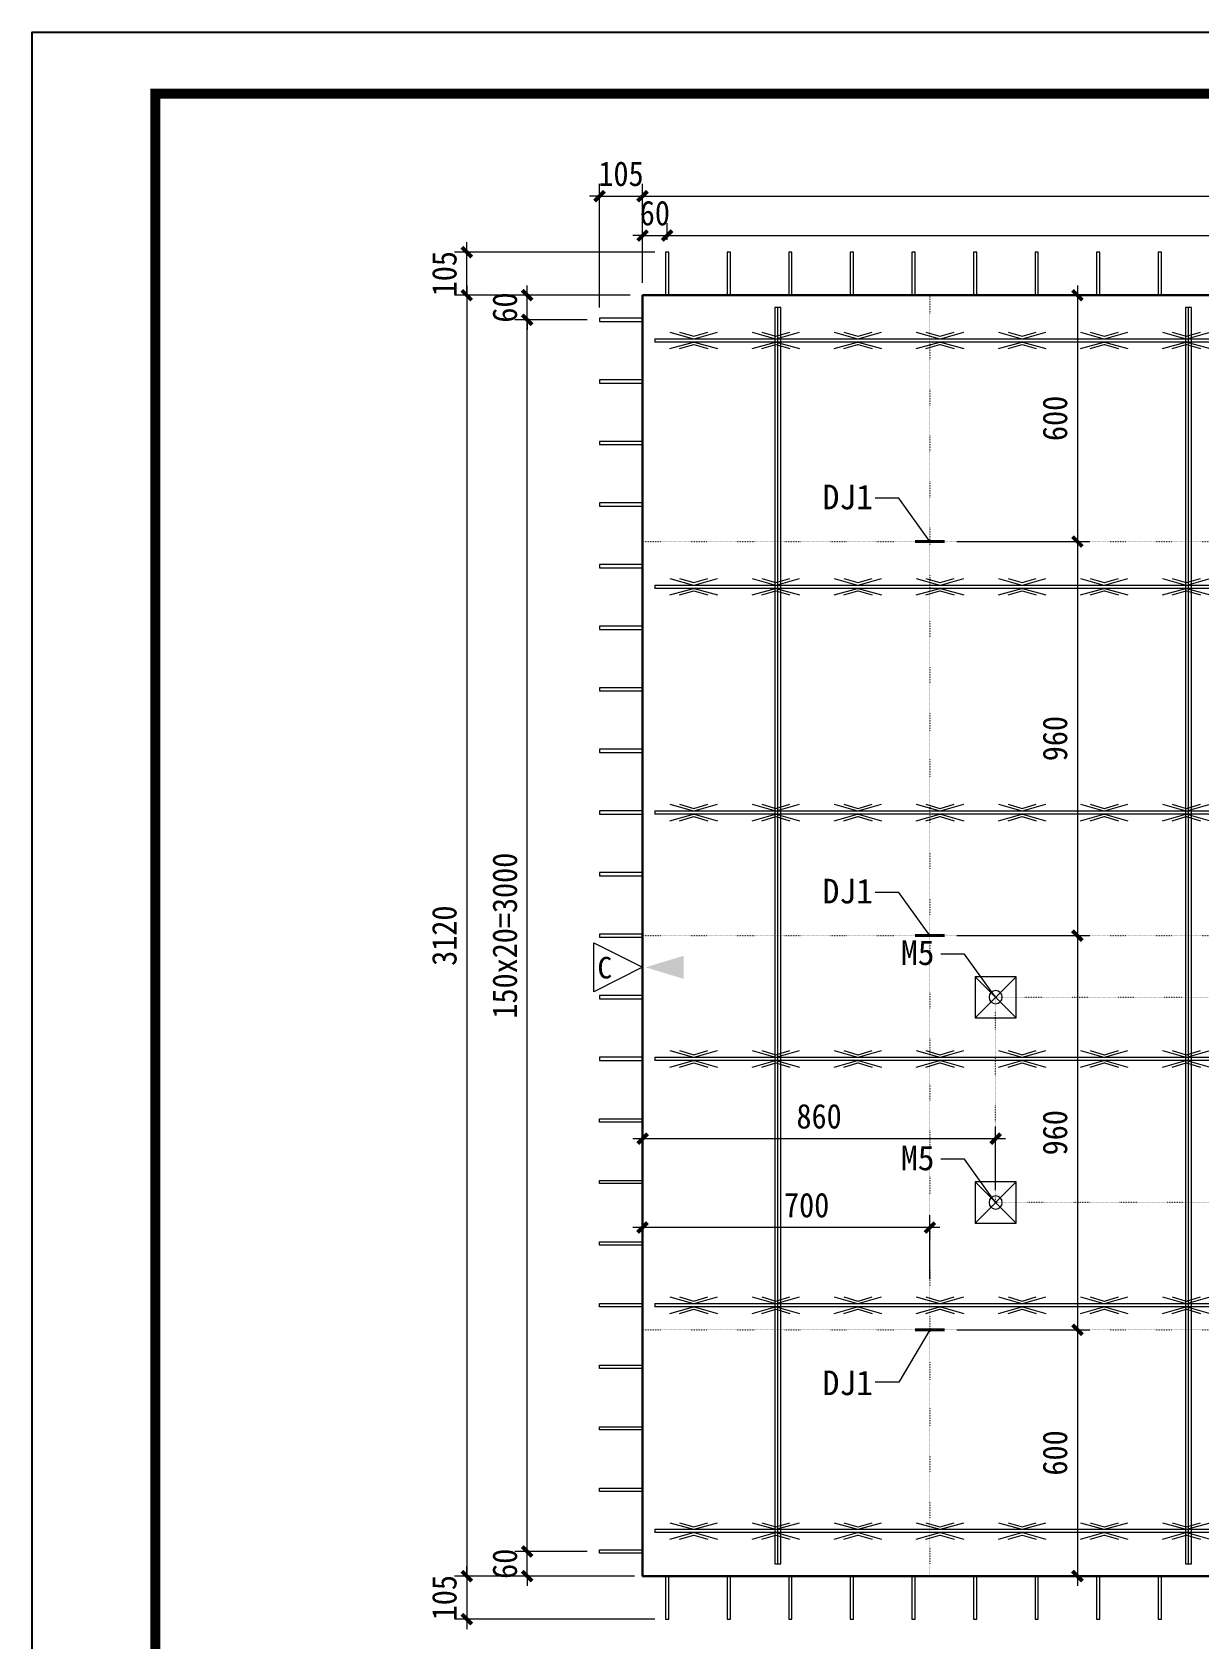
# Model space of a CAD drawing. Header units: millimetres. Extents: x 0 to 31486, y -384 to 8910.
# Drawn here: x 18886 to 21728, y 4612 to 8526 of the extents above; entities that cross this region are included whole.
import ezdxf
from ezdxf.enums import TextEntityAlignment as Align

# ---------------------------------------------------------------- set-up
doc = ezdxf.new("R2010")
doc.units = ezdxf.units.MM
doc.linetypes.add('DOT', pattern=[0.25, 0, -0.25])
for name, color, linetype in [('ERECTIONMARK', 8, 'Continuous'), ('图框2', 1, 'Continuous'), ('图框线', 7, 'Continuous'), ('桁架', 4, 'Continuous'), ('钢筋', 7, 'Continuous')]:
    doc.layers.add(name, color=color, linetype=linetype)
for name, color, linetype, lineweight in [('YG-标注', 151, 'Continuous', 15), ('YZ-文字', 4, 'Continuous', 13), ('YZ-符号', 96, 'Continuous', 9), ('墙板支撑', 7, 'Continuous', 15), ('轮廓线', 2, 'Continuous', 13)]:
    doc.layers.add(name, color=color, linetype=linetype, lineweight=lineweight)
doc.styles.add('YZ-样式 2', font='simhei.ttf', dxfattribs={"width": 0.9})
doc.styles.add('图签-黑体', font='simhei.ttf')
doc.styles.add('黑体', font='simhei.ttf')
doc.dimstyles.new('m_sc-10', dxfattribs={"dimtxt": 65, "dimasz": 30, "dimexe": 20, "dimexo": 30, "dimgap": 20, "dimtad": 1, "dimdec": 0, "dimzin": 1, "dimdsep": 46, "dimtxsty": '黑体', "dimblk": 'ARCHTICK', "dimcen": 250, "dimdle": 10, "dimclrd": 256, "dimclre": 256, "dimclrt": 7, "dimazin": 0, "dimtfac": 1, "dimtdec": 0, "dimtix": 1, "dimtmove": 2, "dimatfit": 2, "dimldrblk": 'ARCHTICK', "dimfxl": 1, "dimlwd": -1, "dimlwe": -1, "dimarcsym": 0})
doc.dimstyles.new('YZ-30', dxfattribs={"dimscale": 30, "dimtxt": 2, "dimasz": 0.8, "dimexe": 1, "dimexo": 1, "dimgap": 0.8, "dimtad": 1, "dimdec": 0, "dimzin": 1, "dimdsep": 46, "dimtxsty": 'YZ-样式 2', "dimblk": 'ARCHTICK', "dimcen": 250, "dimdle": 0.8, "dimclrd": 151, "dimclre": 151, "dimclrt": 7, "dimazin": 0, "dimtfac": 1, "dimtdec": 0, "dimtix": 1, "dimtmove": 2, "dimatfit": 2, "dimldrblk": 'ARCHTICK', "dimfxl": 1, "dimlwd": 9, "dimlwe": 9, "dimarcsym": 0})

# ---------------------------------------------------------------- blocks, each defined once
blk = doc.blocks.new('_ArchTick')
at = {"color": 0, "linetype": 'ByBlock', "const_width": 0.4}
blk.add_lwpolyline([(-0.5, -0.5), (0.5, 0.5)], dxfattribs=at)
blk = doc.blocks.new('*D215')
at = {"layer": 'Defpoints', "color": 0, "ltscale": 30, "transparency": 16777216}
for p in [(20373.1, 7885.3), (19944.9, 4765.3), (20383.1, 4765.3)]:
    blk.add_point(p, dxfattribs=at)
at = {"layer": 'YG-标注', "color": 151, "lineweight": 9, "ltscale": 30, "transparency": 16777216}
for p, q in [((19944.9, 7909.3), (19944.9, 4741.3)), ((20343.1, 7885.3), (19914.9, 7885.3)), ((20353.1, 4765.3), (19914.9, 4765.3))]:
    blk.add_line(p, q, dxfattribs=at)
at = {"layer": 'YG-标注', "color": 151, "lineweight": 9, "ltscale": 30, "transparency": 16777216, "xscale": 24, "yscale": 24, "zscale": 24}
for p, rotation in [((19944.9, 7885.3), 90), ((19944.9, 4765.3), 270)]:
    blk.add_blockref('_ArchTick', p, dxfattribs=dict(at, rotation=rotation))
at = {"layer": 'YG-标注', "color": 7, "lineweight": 9, "ltscale": 30, "transparency": 16777216, "insert": (19890.5, 6325.3), "char_height": 60, "attachment_point": 5, "rotation": 90, "style": 'YZ-样式 2'}
blk.add_mtext('3120', dxfattribs=at)
blk = doc.blocks.new('*D216')
at = {"layer": 'Defpoints', "color": 0, "ltscale": 30, "transparency": 16777216}
for p in [(20383.1, 4765.3), (19944.9, 4660.3), (20433.1, 4660.3)]:
    blk.add_point(p, dxfattribs=at)
at = {"layer": 'YG-标注', "color": 151, "lineweight": 9, "ltscale": 30, "transparency": 16777216}
for p, q in [((19944.9, 4765.3), (19944.9, 4789.3)), ((20353.1, 4765.3), (19914.9, 4765.3)), ((19944.9, 4765.3), (19944.9, 4660.3)), ((20403.1, 4660.3), (19914.9, 4660.3)), ((19944.9, 4660.3), (19944.9, 4636.3))]:
    blk.add_line(p, q, dxfattribs=at)
at = {"layer": 'YG-标注', "color": 151, "lineweight": 9, "ltscale": 30, "transparency": 16777216, "xscale": 24, "yscale": 24, "zscale": 24}
for p, rotation in [((19944.9, 4765.3), 270), ((19944.9, 4660.3), 90)]:
    blk.add_blockref('_ArchTick', p, dxfattribs=dict(at, rotation=rotation))
at = {"layer": 'YG-标注', "color": 7, "lineweight": 9, "ltscale": 30, "transparency": 16777216, "insert": (19890.5, 4712.8), "char_height": 60, "attachment_point": 5, "rotation": 90, "style": 'YZ-样式 2'}
blk.add_mtext('105', dxfattribs=at)
blk = doc.blocks.new('*D217')
at = {"layer": 'Defpoints', "color": 0, "ltscale": 30, "transparency": 16777216}
for p in [(20092.1, 7825.3), (20268.1, 7825.3), (20268.1, 4825.3)]:
    blk.add_point(p, dxfattribs=at)
at = {"layer": 'YG-标注', "color": 151, "lineweight": 9, "ltscale": 30, "transparency": 16777216}
for p, q in [((20092.1, 4801.3), (20092.1, 7849.3)), ((20238.1, 7825.3), (20062.1, 7825.3)), ((20238.1, 4825.3), (20062.1, 4825.3))]:
    blk.add_line(p, q, dxfattribs=at)
at = {"layer": 'YG-标注', "color": 151, "lineweight": 9, "ltscale": 30, "transparency": 16777216, "xscale": 24, "yscale": 24, "zscale": 24}
for p, rotation in [((20092.1, 7825.3), 90), ((20092.1, 4825.3), 270)]:
    blk.add_blockref('_ArchTick', p, dxfattribs=dict(at, rotation=rotation))
at = {"layer": 'YG-标注', "color": 7, "lineweight": 9, "ltscale": 30, "transparency": 16777216, "insert": (20037.8, 6325.3), "char_height": 60, "attachment_point": 5, "rotation": 90, "style": 'YZ-样式 2'}
blk.add_mtext('150x20=3000', dxfattribs=at)
blk = doc.blocks.new('*D218')
at = {"layer": 'Defpoints', "color": 0, "ltscale": 30, "transparency": 16777216}
for p in [(20092.1, 7885.3), (20373.1, 7885.3), (20268.1, 7825.3)]:
    blk.add_point(p, dxfattribs=at)
at = {"layer": 'YG-标注', "color": 151, "lineweight": 9, "ltscale": 30, "transparency": 16777216}
for p, q in [((20092.1, 7885.3), (20092.1, 7909.3)), ((20343.1, 7885.3), (20062.1, 7885.3)), ((20092.1, 7825.3), (20092.1, 7885.3)), ((20238.1, 7825.3), (20062.1, 7825.3)), ((20092.1, 7825.3), (20092.1, 7801.3))]:
    blk.add_line(p, q, dxfattribs=at)
at = {"layer": 'YG-标注', "color": 151, "lineweight": 9, "ltscale": 30, "transparency": 16777216, "xscale": 24, "yscale": 24, "zscale": 24}
for p, rotation in [((20092.1, 7885.3), 270), ((20092.1, 7825.3), 90)]:
    blk.add_blockref('_ArchTick', p, dxfattribs=dict(at, rotation=rotation))
at = {"layer": 'YG-标注', "color": 7, "lineweight": 9, "ltscale": 30, "transparency": 16777216, "insert": (20037.8, 7855.3), "char_height": 60, "attachment_point": 5, "rotation": 90, "style": 'YZ-样式 2'}
blk.add_mtext('60', dxfattribs=at)
blk = doc.blocks.new('*D219')
at = {"layer": 'Defpoints', "color": 0, "ltscale": 30, "transparency": 16777216}
for p in [(20092.1, 4825.3), (20268.1, 4825.3), (20373.1, 4765.3)]:
    blk.add_point(p, dxfattribs=at)
at = {"layer": 'YG-标注', "color": 151, "lineweight": 9, "ltscale": 30, "transparency": 16777216}
for p, q in [((20238.1, 4825.3), (20062.1, 4825.3)), ((20092.1, 4825.3), (20092.1, 4849.3)), ((20092.1, 4765.3), (20092.1, 4825.3)), ((20343.1, 4765.3), (20062.1, 4765.3)), ((20092.1, 4765.3), (20092.1, 4741.3))]:
    blk.add_line(p, q, dxfattribs=at)
at = {"layer": 'YG-标注', "color": 151, "lineweight": 9, "ltscale": 30, "transparency": 16777216, "xscale": 24, "yscale": 24, "zscale": 24}
for p, rotation in [((20092.1, 4825.3), 270), ((20092.1, 4765.3), 90)]:
    blk.add_blockref('_ArchTick', p, dxfattribs=dict(at, rotation=rotation))
at = {"layer": 'YG-标注', "color": 7, "lineweight": 9, "ltscale": 30, "transparency": 16777216, "insert": (20037.8, 4795.3), "char_height": 60, "attachment_point": 5, "rotation": 90, "style": 'YZ-样式 2'}
blk.add_mtext('60', dxfattribs=at)
blk = doc.blocks.new('*D220')
at = {"layer": 'Defpoints', "color": 0, "ltscale": 30, "transparency": 16777216}
for p in [(20373.1, 8126.5), (20373.1, 7885.3), (20268.1, 7825.3)]:
    blk.add_point(p, dxfattribs=at)
at = {"layer": '钢筋', "color": 151, "lineweight": 9, "ltscale": 30, "transparency": 16777216}
for p, q in [((20268.1, 7855.3), (20268.1, 8156.5)), ((20373.1, 7915.3), (20373.1, 8156.5)), ((20268.1, 8126.5), (20244.1, 8126.5)), ((20268.1, 8126.5), (20373.1, 8126.5)), ((20373.1, 8126.5), (20397.1, 8126.5))]:
    blk.add_line(p, q, dxfattribs=at)
at = {"layer": '钢筋', "color": 151, "lineweight": 9, "ltscale": 30, "transparency": 16777216, "xscale": 24, "yscale": 24, "zscale": 24}
blk.add_blockref('_ArchTick', (20268.1, 8126.5), dxfattribs=at)
at = {"layer": '钢筋', "color": 151, "lineweight": 9, "ltscale": 30, "transparency": 16777216, "xscale": 24, "yscale": 24, "zscale": 24, "rotation": 180}
blk.add_blockref('_ArchTick', (20373.1, 8126.5), dxfattribs=at)
at = {"layer": '钢筋', "color": 7, "ltscale": 30, "transparency": 16777216, "insert": (20320.6, 8180.8), "char_height": 60, "attachment_point": 5, "style": 'YZ-样式 2'}
blk.add_mtext('105', dxfattribs=at)
blk = doc.blocks.new('*D221')
at = {"layer": 'Defpoints', "color": 0, "ltscale": 30, "transparency": 16777216}
for p in [(20433.1, 8030.6), (20433.1, 7990.3), (20373.1, 7885.3)]:
    blk.add_point(p, dxfattribs=at)
at = {"layer": '钢筋', "color": 151, "lineweight": 9, "ltscale": 30, "transparency": 16777216}
for p, q in [((20373.1, 8030.6), (20349.1, 8030.6)), ((20373.1, 7915.3), (20373.1, 8060.6)), ((20373.1, 8030.6), (20433.1, 8030.6)), ((20433.1, 8020.3), (20433.1, 8060.6)), ((20433.1, 8030.6), (20457.1, 8030.6))]:
    blk.add_line(p, q, dxfattribs=at)
at = {"layer": '钢筋', "color": 151, "lineweight": 9, "ltscale": 30, "transparency": 16777216, "xscale": 24, "yscale": 24, "zscale": 24}
blk.add_blockref('_ArchTick', (20373.1, 8030.6), dxfattribs=at)
at = {"layer": '钢筋', "color": 151, "lineweight": 9, "ltscale": 30, "transparency": 16777216, "xscale": 24, "yscale": 24, "zscale": 24, "rotation": 180}
blk.add_blockref('_ArchTick', (20433.1, 8030.6), dxfattribs=at)
at = {"layer": '钢筋', "color": 7, "ltscale": 30, "transparency": 16777216, "insert": (20403.1, 8085), "char_height": 60, "attachment_point": 5, "style": 'YZ-样式 2'}
blk.add_mtext('60', dxfattribs=at)
blk = doc.blocks.new('*D222')
at = {"layer": 'Defpoints', "color": 0, "ltscale": 30, "transparency": 16777216}
for p in [(19944.9, 7990.3), (20433.1, 7990.3), (20373.1, 7885.3)]:
    blk.add_point(p, dxfattribs=at)
at = {"layer": '钢筋', "color": 151, "lineweight": 9, "ltscale": 30, "transparency": 16777216}
for p, q in [((20403.1, 7990.3), (19914.9, 7990.3)), ((19944.9, 7990.3), (19944.9, 8014.3)), ((19944.9, 7885.3), (19944.9, 7990.3)), ((20343.1, 7885.3), (19914.9, 7885.3)), ((19944.9, 7885.3), (19944.9, 7861.3))]:
    blk.add_line(p, q, dxfattribs=at)
at = {"layer": '钢筋', "color": 151, "lineweight": 9, "ltscale": 30, "transparency": 16777216, "xscale": 24, "yscale": 24, "zscale": 24}
for p, rotation in [((19944.9, 7990.3), 270), ((19944.9, 7885.3), 90)]:
    blk.add_blockref('_ArchTick', p, dxfattribs=dict(at, rotation=rotation))
at = {"layer": '钢筋', "color": 7, "ltscale": 30, "transparency": 16777216, "insert": (19890.5, 7937.8), "char_height": 60, "attachment_point": 5, "rotation": 90, "style": 'YZ-样式 2'}
blk.add_mtext('105', dxfattribs=at)
blk = doc.blocks.new('*D223')
at = {"layer": 'Defpoints', "color": 0, "ltscale": 30, "transparency": 16777216}
for p in [(24093.1, 8126.5), (20373.1, 7885.3), (24093.1, 7885.3)]:
    blk.add_point(p, dxfattribs=at)
at = {"layer": 'YG-标注', "color": 151, "lineweight": 9, "ltscale": 30, "transparency": 16777216}
for p, q in [((20373.1, 7915.3), (20373.1, 8156.5)), ((24093.1, 7915.3), (24093.1, 8156.5)), ((20349.1, 8126.5), (24117.1, 8126.5))]:
    blk.add_line(p, q, dxfattribs=at)
at = {"layer": 'YG-标注', "color": 151, "lineweight": 9, "ltscale": 30, "transparency": 16777216, "xscale": 24, "yscale": 24, "zscale": 24, "rotation": 180}
blk.add_blockref('_ArchTick', (20373.1, 8126.5), dxfattribs=at)
at = {"layer": 'YG-标注', "color": 151, "lineweight": 9, "ltscale": 30, "transparency": 16777216, "xscale": 24, "yscale": 24, "zscale": 24}
blk.add_blockref('_ArchTick', (24093.1, 8126.5), dxfattribs=at)
at = {"layer": 'YG-标注', "color": 7, "lineweight": 9, "ltscale": 30, "transparency": 16777216, "insert": (22233.1, 8180.8), "char_height": 60, "attachment_point": 5, "style": 'YZ-样式 2'}
blk.add_mtext('3720', dxfattribs=at)
blk = doc.blocks.new('*D226')
at = {"layer": 'Defpoints', "color": 0, "ltscale": 30, "transparency": 16777216}
for p in [(24033.1, 8030.6), (20433.1, 7990.3), (24033.1, 7990.3)]:
    blk.add_point(p, dxfattribs=at)
at = {"layer": '钢筋', "color": 151, "lineweight": 9, "ltscale": 30, "transparency": 16777216}
for p, q in [((20409.1, 8030.6), (24057.1, 8030.6)), ((20433.1, 8020.3), (20433.1, 8060.6)), ((24033.1, 8020.3), (24033.1, 8060.6))]:
    blk.add_line(p, q, dxfattribs=at)
at = {"layer": '钢筋', "color": 151, "lineweight": 9, "ltscale": 30, "transparency": 16777216, "xscale": 24, "yscale": 24, "zscale": 24, "rotation": 180}
blk.add_blockref('_ArchTick', (20433.1, 8030.6), dxfattribs=at)
at = {"layer": '钢筋', "color": 151, "lineweight": 9, "ltscale": 30, "transparency": 16777216, "xscale": 24, "yscale": 24, "zscale": 24}
blk.add_blockref('_ArchTick', (24033.1, 8030.6), dxfattribs=at)
at = {"layer": '钢筋', "color": 7, "ltscale": 30, "transparency": 16777216, "insert": (22233.1, 8085), "char_height": 60, "attachment_point": 5, "style": 'YZ-样式 2'}
blk.add_mtext('150x24=3600', dxfattribs=at)
blk = doc.blocks.new('A$C417965C4')
at = {"layer": '桁架', "color": 4, "lineweight": 9}
for p, q in [((-3660, 4), (-3660, -4)), ((0, -4), (0, 4))]:
    blk.add_line(p, q, dxfattribs=at)
for points in [[(-3660, 4), (0, 4)], [(-3623.2, 20), (-3566.3, 4), (-3564.5, 4), (-3507.6, 20)], [(-3599.7, 20), (-3565.5, 10), (-3565.2, 10), (-3531.1, 20)], [(-3423.2, 20), (-3366.3, 4), (-3364.5, 4), (-3307.6, 20)], [(-3399.7, 20), (-3365.5, 10), (-3365.2, 10), (-3331.1, 20)], [(-3223.2, 20), (-3166.3, 4), (-3164.5, 4), (-3107.6, 20)], [(-3199.7, 20), (-3165.5, 10), (-3165.2, 10), (-3131.1, 20)], [(-3023.2, 20), (-2966.3, 4), (-2964.5, 4), (-2907.6, 20)], [(-2999.7, 20), (-2965.5, 10), (-2965.2, 10), (-2931.1, 20)], [(-2823.2, 20), (-2766.3, 4), (-2764.5, 4), (-2707.6, 20)], [(-2799.7, 20), (-2765.5, 10), (-2765.2, 10), (-2731.1, 20)], [(-2623.2, 20), (-2566.3, 4), (-2564.5, 4), (-2507.6, 20)], [(-2599.7, 20), (-2565.5, 10), (-2565.2, 10), (-2531.1, 20)], [(-2423.2, 20), (-2366.3, 4), (-2364.5, 4), (-2307.6, 20)], [(-2399.7, 20), (-2365.5, 10), (-2365.2, 10), (-2331.1, 20)], [(-2223.2, 20), (-2166.3, 4), (-2164.5, 4), (-2107.6, 20)], [(-2199.7, 20), (-2165.5, 10), (-2165.2, 10), (-2131.1, 20)], [(-2023.2, 20), (-1966.3, 4), (-1964.5, 4), (-1907.6, 20)], [(-1999.7, 20), (-1965.5, 10), (-1965.2, 10), (-1931.1, 20)], [(-1823.2, 20), (-1766.3, 4), (-1764.5, 4), (-1707.6, 20)], [(-1799.7, 20), (-1765.5, 10), (-1765.2, 10), (-1731.1, 20)], [(-1623.2, 20), (-1566.3, 4), (-1564.5, 4), (-1507.6, 20)], [(-1599.7, 20), (-1565.5, 10), (-1565.2, 10), (-1531.1, 20)], [(-1423.2, 20), (-1366.3, 4), (-1364.5, 4), (-1307.6, 20)], [(-1399.7, 20), (-1365.5, 10), (-1365.2, 10), (-1331.1, 20)], [(-1223.2, 20), (-1166.3, 4), (-1164.5, 4), (-1107.6, 20)], [(-1199.7, 20), (-1165.5, 10), (-1165.2, 10), (-1131.1, 20)], [(-1022.9, 20), (-966, 4), (-964.1, 4), (-907.3, 20)], [(-999.4, 20), (-965.2, 10), (-964.9, 10), (-930.8, 20)], [(-822.9, 20), (-766, 4), (-764.1, 4), (-707.3, 20)], [(-799.4, 20), (-765.2, 10), (-764.9, 10), (-730.8, 20)], [(-622.9, 20), (-566, 4), (-564.1, 4), (-507.3, 20)], [(-599.4, 20), (-565.2, 10), (-564.9, 10), (-530.8, 20)], [(-422.9, 20), (-366, 4), (-364.1, 4), (-307.3, 20)], [(-399.4, 20), (-365.2, 10), (-364.9, 10), (-330.8, 20)], [(-222.4, 20), (-165.5, 4), (-163.7, 4), (-106.8, 20)], [(-198.9, 20), (-164.8, 10), (-164.4, 10), (-130.3, 20)], [(-22.4, 20), (0, 13.7)], [(0, -4), (-3660, -4)], [(-3623.2, -20), (-3566.3, -4), (-3564.5, -4), (-3507.6, -20)], [(-3599.7, -20), (-3565.5, -10), (-3565.2, -10), (-3531.1, -20)], [(-3423.2, -20), (-3366.3, -4), (-3364.5, -4), (-3307.6, -20)], [(-3399.7, -20), (-3365.5, -10), (-3365.2, -10), (-3331.1, -20)], [(-3223.2, -20), (-3166.3, -4), (-3164.5, -4), (-3107.6, -20)], [(-3199.7, -20), (-3165.5, -10), (-3165.2, -10), (-3131.1, -20)], [(-3023.2, -20), (-2966.3, -4), (-2964.5, -4), (-2907.6, -20)], [(-2999.7, -20), (-2965.5, -10), (-2965.2, -10), (-2931.1, -20)], [(-2823.2, -20), (-2766.3, -4), (-2764.5, -4), (-2707.6, -20)], [(-2799.7, -20), (-2765.5, -10), (-2765.2, -10), (-2731.1, -20)], [(-2623.2, -20), (-2566.3, -4), (-2564.5, -4), (-2507.6, -20)], [(-2599.7, -20), (-2565.5, -10), (-2565.2, -10), (-2531.1, -20)], [(-2423.2, -20), (-2366.3, -4), (-2364.5, -4), (-2307.6, -20)], [(-2399.7, -20), (-2365.5, -10), (-2365.2, -10), (-2331.1, -20)], [(-2223.2, -20), (-2166.3, -4), (-2164.5, -4), (-2107.6, -20)], [(-2199.7, -20), (-2165.5, -10), (-2165.2, -10), (-2131.1, -20)], [(-2023.2, -20), (-1966.3, -4), (-1964.5, -4), (-1907.6, -20)], [(-1999.7, -20), (-1965.5, -10), (-1965.2, -10), (-1931.1, -20)], [(-1823.2, -20), (-1766.3, -4), (-1764.5, -4), (-1707.6, -20)], [(-1799.7, -20), (-1765.5, -10), (-1765.2, -10), (-1731.1, -20)], [(-1623.2, -20), (-1566.3, -4), (-1564.5, -4), (-1507.6, -20)], [(-1599.7, -20), (-1565.5, -10), (-1565.2, -10), (-1531.1, -20)], [(-1423.2, -20), (-1366.3, -4), (-1364.5, -4), (-1307.6, -20)], [(-1399.7, -20), (-1365.5, -10), (-1365.2, -10), (-1331.1, -20)], [(-1223.2, -20), (-1166.3, -4), (-1164.5, -4), (-1107.6, -20)], [(-1199.7, -20), (-1165.5, -10), (-1165.2, -10), (-1131.1, -20)], [(-1022.9, -20), (-966, -4), (-964.1, -4), (-907.3, -20)], [(-999.4, -20), (-965.2, -10), (-964.9, -10), (-930.8, -20)], [(-822.9, -20), (-766, -4), (-764.1, -4), (-707.3, -20)], [(-799.4, -20), (-765.2, -10), (-764.9, -10), (-730.8, -20)], [(-622.9, -20), (-566, -4), (-564.1, -4), (-507.3, -20)], [(-599.4, -20), (-565.2, -10), (-564.9, -10), (-530.8, -20)], [(-422.9, -20), (-366, -4), (-364.1, -4), (-307.3, -20)], [(-399.4, -20), (-365.2, -10), (-364.9, -10), (-330.8, -20)], [(-222.4, -20), (-165.5, -4), (-163.7, -4), (-106.8, -20)], [(-198.9, -20), (-164.8, -10), (-164.4, -10), (-130.3, -20)], [(-22.4, -20), (0, -13.7)]]:
    blk.add_lwpolyline(points, dxfattribs=at)
blk = doc.blocks.new('*D229')
at = {"layer": 'Defpoints', "color": 0, "ltscale": 30, "transparency": 16777216}
for p in [(20373.1, 5614.3), (20373.1, 5458.1), (21073.1, 5458.6)]:
    blk.add_point(p, dxfattribs=at)
at = {"layer": 'YG-标注', "color": 151, "lineweight": 9, "ltscale": 30, "transparency": 16777216}
for p, q in [((20373.1, 5488.1), (20373.1, 5644.3)), ((21073.1, 5488.6), (21073.1, 5644.3)), ((21097.1, 5614.3), (20349.1, 5614.3))]:
    blk.add_line(p, q, dxfattribs=at)
at = {"layer": 'YG-标注', "color": 151, "lineweight": 9, "ltscale": 30, "transparency": 16777216, "xscale": 24, "yscale": 24, "zscale": 24, "rotation": 180}
blk.add_blockref('_ArchTick', (20373.1, 5614.3), dxfattribs=at)
at = {"layer": 'YG-标注', "color": 151, "lineweight": 9, "ltscale": 30, "transparency": 16777216, "xscale": 24, "yscale": 24, "zscale": 24}
blk.add_blockref('_ArchTick', (21073.1, 5614.3), dxfattribs=at)
at = {"layer": 'YG-标注', "color": 7, "lineweight": 9, "ltscale": 30, "transparency": 16777216, "insert": (20772.8, 5668.6), "char_height": 60, "attachment_point": 5, "style": 'YZ-样式 2'}
blk.add_mtext('700', dxfattribs=at)
blk = doc.blocks.new('A$C0ABE7B75')
at = {"layer": '钢筋', "color": 4, "lineweight": 13}
for points in [[(-7.3, 0), (7.2, 0), (7.2, 3000), (7.2, 3060), (-7.3, 3060)], [(-7.3, 3060), (-7.3, 3060), (-7.3, 0)], [(-0.8, 3060), (-0.8, 3000), (-0.8, 0)]]:
    blk.add_lwpolyline(points, dxfattribs=at)
blk = doc.blocks.new('*D248')
at = {"layer": 'Defpoints', "color": 0, "ltscale": 30, "transparency": 16777216}
for p in [(21095.7, 7885.3), (21108.9, 7285.3), (21432.3, 7285.3)]:
    blk.add_point(p, dxfattribs=at)
at = {"layer": 'YG-标注', "color": 151, "lineweight": 9, "ltscale": 30, "transparency": 16777216}
for p, q in [((21432.3, 7909.3), (21432.3, 7261.3)), ((21125.7, 7885.3), (21462.3, 7885.3)), ((21138.9, 7285.3), (21462.3, 7285.3))]:
    blk.add_line(p, q, dxfattribs=at)
at = {"layer": 'YG-标注', "color": 151, "lineweight": 9, "ltscale": 30, "transparency": 16777216, "xscale": 24, "yscale": 24, "zscale": 24}
for p, rotation in [((21432.3, 7885.3), 90), ((21432.3, 7285.3), 270)]:
    blk.add_blockref('_ArchTick', p, dxfattribs=dict(at, rotation=rotation))
at = {"layer": 'YG-标注', "color": 7, "ltscale": 30, "transparency": 16777216, "insert": (21377.9, 7585.3), "char_height": 60, "attachment_point": 5, "rotation": 90, "style": 'YZ-样式 2'}
blk.add_mtext('600', dxfattribs=at)
blk = doc.blocks.new('*D249')
at = {"layer": 'Defpoints', "color": 0, "ltscale": 30, "transparency": 16777216}
for p in [(21108.9, 7285.3), (21108.9, 6325.3), (21432.3, 6325.3)]:
    blk.add_point(p, dxfattribs=at)
at = {"layer": 'YG-标注', "color": 151, "lineweight": 9, "ltscale": 30, "transparency": 16777216}
for p, q in [((21138.9, 7285.3), (21462.3, 7285.3)), ((21432.3, 7309.3), (21432.3, 6301.3)), ((21138.9, 6325.3), (21462.3, 6325.3))]:
    blk.add_line(p, q, dxfattribs=at)
at = {"layer": 'YG-标注', "color": 151, "lineweight": 9, "ltscale": 30, "transparency": 16777216, "xscale": 24, "yscale": 24, "zscale": 24}
for p, rotation in [((21432.3, 7285.3), 90), ((21432.3, 6325.3), 270)]:
    blk.add_blockref('_ArchTick', p, dxfattribs=dict(at, rotation=rotation))
at = {"layer": 'YG-标注', "color": 7, "ltscale": 30, "transparency": 16777216, "insert": (21377.9, 6805.3), "char_height": 60, "attachment_point": 5, "rotation": 90, "style": 'YZ-样式 2'}
blk.add_mtext('960', dxfattribs=at)
blk = doc.blocks.new('*D250')
at = {"layer": 'Defpoints', "color": 0, "ltscale": 30, "transparency": 16777216}
for p in [(21108.9, 6325.3), (21108.9, 5365.3), (21432.3, 5365.3)]:
    blk.add_point(p, dxfattribs=at)
at = {"layer": 'YG-标注', "color": 151, "lineweight": 9, "ltscale": 30, "transparency": 16777216}
for p, q in [((21432.3, 6349.3), (21432.3, 5341.3)), ((21138.9, 6325.3), (21462.3, 6325.3)), ((21138.9, 5365.3), (21462.3, 5365.3))]:
    blk.add_line(p, q, dxfattribs=at)
at = {"layer": 'YG-标注', "color": 151, "lineweight": 9, "ltscale": 30, "transparency": 16777216, "xscale": 24, "yscale": 24, "zscale": 24}
for p, rotation in [((21432.3, 6325.3), 90), ((21432.3, 5365.3), 270)]:
    blk.add_blockref('_ArchTick', p, dxfattribs=dict(at, rotation=rotation))
at = {"layer": 'YG-标注', "color": 7, "ltscale": 30, "transparency": 16777216, "insert": (21377.9, 5845.3), "char_height": 60, "attachment_point": 5, "rotation": 90, "style": 'YZ-样式 2'}
blk.add_mtext('960', dxfattribs=at)
blk = doc.blocks.new('*D251')
at = {"layer": 'Defpoints', "color": 0, "ltscale": 30, "transparency": 16777216}
for p in [(21108.9, 5365.3), (21097, 4765.3), (21432.3, 4765.3)]:
    blk.add_point(p, dxfattribs=at)
at = {"layer": 'YG-标注', "color": 151, "lineweight": 9, "ltscale": 30, "transparency": 16777216}
for p, q in [((21138.9, 5365.3), (21462.3, 5365.3)), ((21432.3, 5389.3), (21432.3, 4741.3)), ((21127, 4765.3), (21462.3, 4765.3))]:
    blk.add_line(p, q, dxfattribs=at)
at = {"layer": 'YG-标注', "color": 151, "lineweight": 9, "ltscale": 30, "transparency": 16777216, "xscale": 24, "yscale": 24, "zscale": 24}
for p, rotation in [((21432.3, 5365.3), 90), ((21432.3, 4765.3), 270)]:
    blk.add_blockref('_ArchTick', p, dxfattribs=dict(at, rotation=rotation))
at = {"layer": 'YG-标注', "color": 7, "ltscale": 30, "transparency": 16777216, "insert": (21377.9, 5065.3), "char_height": 60, "attachment_point": 5, "rotation": 90, "style": 'YZ-样式 2'}
blk.add_mtext('600', dxfattribs=at)
blk = doc.blocks.new('A$C6C6A476D')
at = {"layer": '墙板支撑', "color": 6, "ltscale": 30}
for p, q in [((50, 50), (-50, -50)), ((-50, 50), (50, -50))]:
    blk.add_line(p, q, dxfattribs=at)
blk.add_lwpolyline([(-50, 50), (50, 50), (50, -50), (-50, -50)], close=True, dxfattribs=at)
blk.add_circle((0, 0), 16, dxfattribs=at)
blk = doc.blocks.new('A$C35D967A2')
at = {"layer": '墙板支撑', "color": 0, "ltscale": 30}
for p in [(50, 50), (550, 50)]:
    blk.add_blockref('A$C6C6A476D', p, dxfattribs=at)
blk = doc.blocks.new('*D258')
at = {"layer": 'Defpoints', "color": 0, "ltscale": 30, "transparency": 16777216}
for p in [(20373.1, 5830.8), (20373.1, 5675.4), (21233.1, 5675.4)]:
    blk.add_point(p, dxfattribs=at)
at = {"layer": 'YZ-文字', "color": 151, "lineweight": 9, "ltscale": 30, "transparency": 16777216}
for p, q in [((20373.1, 5705.4), (20373.1, 5860.8)), ((21233.1, 5705.4), (21233.1, 5860.8)), ((21257.1, 5830.8), (20349.1, 5830.8))]:
    blk.add_line(p, q, dxfattribs=at)
at = {"layer": 'YZ-文字', "color": 151, "lineweight": 9, "ltscale": 30, "transparency": 16777216, "xscale": 24, "yscale": 24, "zscale": 24, "rotation": 180}
blk.add_blockref('_ArchTick', (20373.1, 5830.8), dxfattribs=at)
at = {"layer": 'YZ-文字', "color": 151, "lineweight": 9, "ltscale": 30, "transparency": 16777216, "xscale": 24, "yscale": 24, "zscale": 24}
blk.add_blockref('_ArchTick', (21233.1, 5830.8), dxfattribs=at)
at = {"layer": 'YZ-文字', "color": 7, "ltscale": 30, "transparency": 16777216, "insert": (20803.1, 5885.1), "char_height": 60, "attachment_point": 5, "style": 'YZ-样式 2'}
blk.add_mtext('860', dxfattribs=at)

msp = doc.modelspace()

# ---------------------------------------------------------------- hatches: boundary and pattern name
at = {"layer": 'YZ-符号', "lineweight": 15}
msp.add_hatch(color=1, dxfattribs=at).paths.add_polyline_path([(20380.1, 6248.2), (20473.1, 6220.1), (20473.1, 6276.2)])

# ---------------------------------------------------------------- linework, layer by layer
at = {"layer": 'ERECTIONMARK', "color": 3, "lineweight": 40}
for p, q in [((21037.4, 7285.3), (21108.9, 7285.3)), ((21037.4, 6325.3), (21108.9, 6325.3)), ((21037.4, 5365.3), (21108.9, 5365.3))]:
    msp.add_line(p, q, dxfattribs=at)
at = {"layer": 'YZ-符号', "color": 253, "linetype": 'DOT', "lineweight": 13, "ltscale": 5}
for p, q in [((21073.1, 7885.3), (21073.1, 4765.3)), ((20373.1, 7285.8), (24093.1, 7285.8)), ((20373.1, 6325.8), (24093.1, 6325.8)), ((20373.1, 5364.9), (24093.1, 5364.9))]:
    msp.add_line(p, q, dxfattribs=at)
at = {"layer": 'YZ-符号', "color": 1, "lineweight": 15}
msp.add_lwpolyline([(20373.1, 6248.2), (20254.7, 6188.5), (20254.7, 6307.9)], close=True, dxfattribs=at)
at = {"layer": 'YZ-符号', "color": 253, "linetype": 'DOT', "lineweight": 13, "ltscale": 5}
msp.add_lwpolyline([(21233.1, 6175.4), (23233.1, 6175.4), (23233.1, 5675.4), (21233.1, 5675.4)], close=True, dxfattribs=at)
at = {"layer": '图框2', "color": 1}
msp.add_lwpolyline([(18886.2, -383.9), (18886.2, 8526.1), (31486.2, 8526.1), (31486.2, -383.9)], close=True, dxfattribs=at)
at = {"layer": '图框线', "const_width": 24}
msp.add_lwpolyline([(19186.2, 8376.1), (31336.2, 8376.1), (31336.2, -233.9), (19186.2, -233.9)], close=True, dxfattribs=at)
at = {"layer": '轮廓线', "color": 2, "lineweight": 30}
msp.add_lwpolyline([(24093.1, 7885.3), (24093.1, 4765.3), (20373.1, 4765.3), (20373.1, 7885.3)], close=True, dxfattribs=at)
at = {"layer": '钢筋', "color": 5, "lineweight": 13}
for points in [[(20437.1, 7885.3), (20437.1, 7990.3), (20429.1, 7990.3), (20429.1, 7885.3)], [(20587.1, 7885.3), (20587.1, 7990.3), (20579.1, 7990.3), (20579.1, 7885.3)], [(20737.1, 7885.3), (20737.1, 7990.3), (20729.1, 7990.3), (20729.1, 7885.3)], [(20887.1, 7885.3), (20887.1, 7990.3), (20879.1, 7990.3), (20879.1, 7885.3)], [(21037.1, 7885.3), (21037.1, 7990.3), (21029.1, 7990.3), (21029.1, 7885.3)], [(21187.1, 7885.3), (21187.1, 7990.3), (21179.1, 7990.3), (21179.1, 7885.3)], [(21337.1, 7885.3), (21337.1, 7990.3), (21329.1, 7990.3), (21329.1, 7885.3)], [(21487.1, 7885.3), (21487.1, 7990.3), (21479.1, 7990.3), (21479.1, 7885.3)], [(21637.1, 7885.3), (21637.1, 7990.3), (21629.1, 7990.3), (21629.1, 7885.3)], [(20429.1, 4765.3), (20429.1, 4660.3), (20437.1, 4660.3), (20437.1, 4765.3)], [(20579.1, 4765.3), (20579.1, 4660.3), (20587.1, 4660.3), (20587.1, 4765.3)], [(20729.1, 4765.3), (20729.1, 4660.3), (20737.1, 4660.3), (20737.1, 4765.3)], [(20879.1, 4765.3), (20879.1, 4660.3), (20887.1, 4660.3), (20887.1, 4765.3)], [(21029.1, 4765.3), (21029.1, 4660.3), (21037.1, 4660.3), (21037.1, 4765.3)], [(21179.1, 4765.3), (21179.1, 4660.3), (21187.1, 4660.3), (21187.1, 4765.3)], [(21329.1, 4765.3), (21329.1, 4660.3), (21337.1, 4660.3), (21337.1, 4765.3)], [(21479.1, 4765.3), (21479.1, 4660.3), (21487.1, 4660.3), (21487.1, 4765.3)], [(21629.1, 4765.3), (21629.1, 4660.3), (21637.1, 4660.3), (21637.1, 4765.3)]]:
    msp.add_lwpolyline(points, dxfattribs=at)
at = {"layer": '钢筋', "color": 1, "lineweight": 13}
for points in [[(20373.1, 7829.3), (20268.1, 7829.3), (20268.1, 7821.3), (20373.1, 7821.3)], [(20373.1, 7679.3), (20268.1, 7679.3), (20268.1, 7671.3), (20373.1, 7671.3)], [(20373.1, 7529.3), (20268.1, 7529.3), (20268.1, 7521.3), (20373.1, 7521.3)], [(20373.1, 7379.3), (20268.1, 7379.3), (20268.1, 7371.3), (20373.1, 7371.3)], [(20373.1, 7229.3), (20268.1, 7229.3), (20268.1, 7221.3), (20373.1, 7221.3)], [(20373.1, 7079.3), (20268.1, 7079.3), (20268.1, 7071.3), (20373.1, 7071.3)], [(20373.1, 6929.3), (20268.1, 6929.3), (20268.1, 6921.3), (20373.1, 6921.3)], [(20373.1, 6779.3), (20268.1, 6779.3), (20268.1, 6771.3), (20373.1, 6771.3)], [(20373.1, 6629.3), (20268.1, 6629.3), (20268.1, 6621.3), (20373.1, 6621.3)], [(20373.1, 6479.3), (20268.1, 6479.3), (20268.1, 6471.3), (20373.1, 6471.3)], [(20373.1, 6329.3), (20268.1, 6329.3), (20268.1, 6321.3), (20373.1, 6321.3)], [(20373.1, 6179.3), (20268.1, 6179.3), (20268.1, 6171.3), (20373.1, 6171.3)], [(20373.1, 6029.3), (20268.1, 6029.3), (20268.1, 6021.3), (20373.1, 6021.3)], [(20373.1, 5871.3), (20268.1, 5871.3), (20268.1, 5879.3), (20373.1, 5879.3)], [(20373.1, 5721.3), (20268.1, 5721.3), (20268.1, 5729.3), (20373.1, 5729.3)], [(20373.1, 5571.3), (20268.1, 5571.3), (20268.1, 5579.3), (20373.1, 5579.3)], [(20373.1, 5421.3), (20268.1, 5421.3), (20268.1, 5429.3), (20373.1, 5429.3)], [(20373.1, 5271.3), (20268.1, 5271.3), (20268.1, 5279.3), (20373.1, 5279.3)], [(20373.1, 5121.3), (20268.1, 5121.3), (20268.1, 5129.3), (20373.1, 5129.3)], [(20373.1, 4971.3), (20268.1, 4971.3), (20268.1, 4979.3), (20373.1, 4979.3)], [(20373.1, 4821.3), (20268.1, 4821.3), (20268.1, 4829.3), (20373.1, 4829.3)]]:
    msp.add_lwpolyline(points, dxfattribs=at)

# ---------------------------------------------------------------- block references
at = {"layer": 'YG-标注', "color": 0, "ltscale": 30}
for name, p in [('A$C0ABE7B75', (20702.9, 4795.3)), ('A$C0ABE7B75', (21702.9, 4795.3)), ('A$C417965C4', (24063.1, 7775.3)), ('A$C417965C4', (24063.1, 7175.3)), ('A$C417965C4', (24063.1, 6625.3)), ('A$C417965C4', (24063.1, 6025.3)), ('A$C417965C4', (24063.1, 5425.3)), ('A$C417965C4', (24063.1, 4875.3))]:
    msp.add_blockref(name, p, dxfattribs=at)
at = {"layer": '墙板支撑', "xscale": -1, "rotation": 270}
msp.add_blockref('A$C35D967A2', (21183.1, 5625.4), dxfattribs=at)

# ---------------------------------------------------------------- texts
at = {"layer": 'YZ-文字', "style": '黑体'}
for s, p in [('DJ1', (20811.7, 7393.9)), ('DJ1', (20811.7, 6433.9)), ('M5', (21002.6, 6283.9)), ('M5', (21002.6, 5783.9)), ('DJ1', (20811.7, 5236.1))]:
    msp.add_text(s, height=60, dxfattribs=at).set_placement(p, align=Align.MIDDLE_LEFT)
at = {"layer": 'YZ-符号', "color": 1, "lineweight": 15, "style": '图签-黑体'}
msp.add_text('C', height=52.5, dxfattribs=at).set_placement((20263.3, 6221.1))

# ---------------------------------------------------------------- dimensions: what is measured, and where the dimension line sits
at = {"layer": 'YG-标注', "color": 0, "lineweight": 9, "ltscale": 30}
dim = msp.add_linear_dim(base=(24093.1, 8126.5), p1=(20373.1, 7885.3), p2=(24093.1, 7885.3), dimstyle='YZ-30', dxfattribs=at)
dim.commit()
dim.dimension.update_dxf_attribs({"geometry": '*D223', "text_midpoint": (22233.1, 8180.8)})
for base, p1, p2, angle, picture, middle in [((19944.9, 4765.3), (20373.1, 7885.3), (20383.1, 4765.3), 270, '*D215', (19890.5, 6325.3)), ((20092.1, 7885.3), (20268.1, 7825.3), (20373.1, 7885.3), 90, '*D218', (20037.8, 7855.3)), ((20092.1, 4825.3), (20373.1, 4765.3), (20268.1, 4825.3), 90, '*D219', (20037.8, 4795.3)), ((19944.9, 4660.3), (20383.1, 4765.3), (20433.1, 4660.3), 90, '*D216', (19890.5, 4712.8))]:
    dim = msp.add_linear_dim(base=base, p1=p1, p2=p2, angle=angle, dimstyle='YZ-30', dxfattribs=at)
    dim.commit()
    dim.dimension.update_dxf_attribs({"geometry": picture, "text_midpoint": middle})
at = {"layer": 'YG-标注', "color": 0, "ltscale": 30}
for base, p1, p2, picture, middle in [((21432.3, 7285.3), (21095.7, 7885.3), (21108.9, 7285.3), '*D248', (21377.9, 7585.3)), ((21432.3, 6325.3), (21108.9, 7285.3), (21108.9, 6325.3), '*D249', (21377.9, 6805.3)), ((21432.3, 5365.3), (21108.9, 6325.3), (21108.9, 5365.3), '*D250', (21377.9, 5845.3)), ((21432.3, 4765.3), (21108.9, 5365.3), (21097, 4765.3), '*D251', (21377.9, 5065.3))]:
    dim = msp.add_linear_dim(base=base, p1=p1, p2=p2, angle=90, dimstyle='YZ-30', dxfattribs=at)
    dim.commit()
    dim.dimension.update_dxf_attribs({"geometry": picture, "text_midpoint": middle})
at = {"layer": 'YG-标注', "color": 0, "lineweight": 9, "ltscale": 30}
dim = msp.add_linear_dim(base=(20092.1, 7825.3), p1=(20268.1, 4825.3), p2=(20268.1, 7825.3), angle=90, text='150x20=<>', dimstyle='YZ-30', dxfattribs=at)
dim.commit()
dim.dimension.update_dxf_attribs({"geometry": '*D217', "text_midpoint": (20037.8, 6325.3)})
dim = msp.add_linear_dim(base=(20373.1, 5614.3), p1=(21073.1, 5458.6), p2=(20373.1, 5458.1), dimstyle='YZ-30', dxfattribs=at)
dim.commit()
dim.dimension.update_dxf_attribs({"geometry": '*D229', "text_midpoint": (20772.8, 5668.6), "dimtype": 160})
at = {"layer": 'YZ-文字', "color": 0, "ltscale": 30}
dim = msp.add_aligned_dim(p1=(21233.1, 5675.4), p2=(20373.1, 5675.4), distance=-155.4, dimstyle='YZ-30', dxfattribs=at)
dim.commit()
dim.dimension.update_dxf_attribs({"geometry": '*D258', "text_midpoint": (20803.1, 5885.1)})
at = {"layer": '钢筋', "color": 0, "ltscale": 30}
for base, p1, p2, picture, middle in [((20373.1, 8126.5), (20268.1, 7825.3), (20373.1, 7885.3), '*D220', (20320.6, 8180.8)), ((20433.1, 8030.6), (20373.1, 7885.3), (20433.1, 7990.3), '*D221', (20403.1, 8085))]:
    dim = msp.add_linear_dim(base=base, p1=p1, p2=p2, dimstyle='YZ-30', dxfattribs=at)
    dim.commit()
    dim.dimension.update_dxf_attribs({"geometry": picture, "text_midpoint": middle})
dim = msp.add_linear_dim(base=(24033.1, 8030.6), p1=(20433.1, 7990.3), p2=(24033.1, 7990.3), text='150x24=<>', dimstyle='YZ-30', dxfattribs=at)
dim.commit()
dim.dimension.update_dxf_attribs({"geometry": '*D226', "text_midpoint": (22233.1, 8085)})
dim = msp.add_linear_dim(base=(19944.9, 7990.3), p1=(20373.1, 7885.3), p2=(20433.1, 7990.3), angle=90, dimstyle='YZ-30', dxfattribs=at)
dim.commit()
dim.dimension.update_dxf_attribs({"geometry": '*D222', "text_midpoint": (19890.5, 7937.8)})

# ---------------------------------------------------------------- leaders
at = {"layer": 'YZ-符号', "lineweight": 13}
for points in [[(21073.1, 7285.3), (20997.4, 7390.6), (20939.9, 7390.6)], [(21073.1, 6325.3), (20997.4, 6430.6), (20939.9, 6430.6)], [(21233.1, 6175.4), (21157.4, 6280.6), (21099.9, 6280.6)], [(21233.1, 5675.4), (21157.4, 5780.6), (21099.9, 5780.6)], [(21073.1, 5365.3), (20997.4, 5237.8), (20939.9, 5237.8)]]:
    msp.add_leader(points, dimstyle='m_sc-10', override={"dimasz": 5, "dimldrblk": 'Dot'}, dxfattribs=at)

doc.saveas('drawing.dxf')
